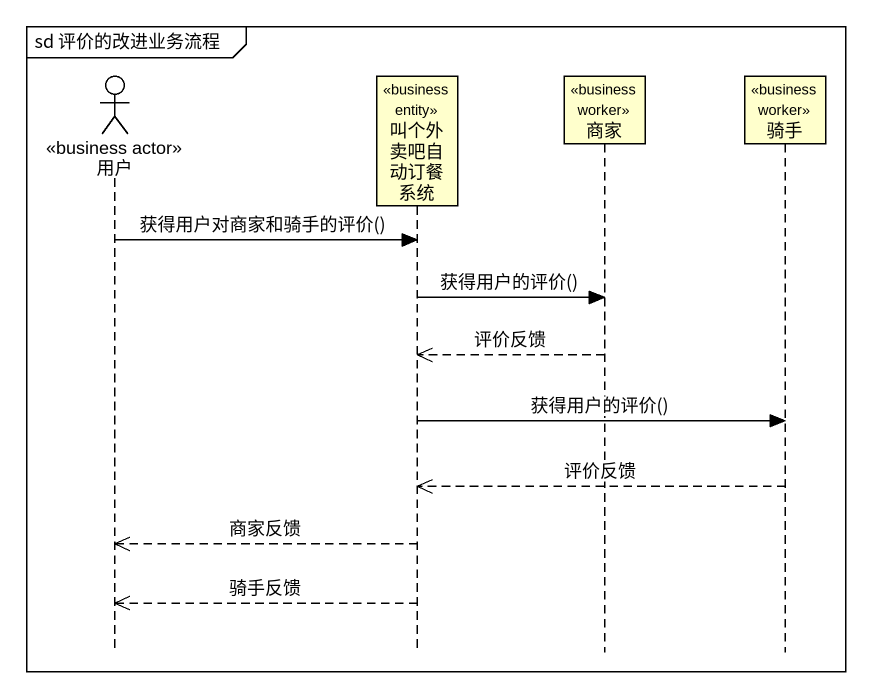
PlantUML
@startuml
mainframe sd 评价的改进业务流程
hide footbox
actor 用户 <<business actor>>
participant 叫个外卖吧自动订餐系统 <<business entity>>
participant 商家 <<business worker>>
participant 骑手 <<business worker>>

用户 -> 叫个外卖吧自动订餐系统 : 获得用户对商家和骑手的评价()
叫个外卖吧自动订餐系统 -> 商家 : 获得用户的评价()
商家 -->> 叫个外卖吧自动订餐系统 : 评价反馈
叫个外卖吧自动订餐系统 -> 骑手 : 获得用户的评价()
骑手 -->> 叫个外卖吧自动订餐系统 : 评价反馈
叫个外卖吧自动订餐系统 -->> 用户 : 商家反馈
叫个外卖吧自动订餐系统 -->> 用户 : 骑手反馈
@enduml
